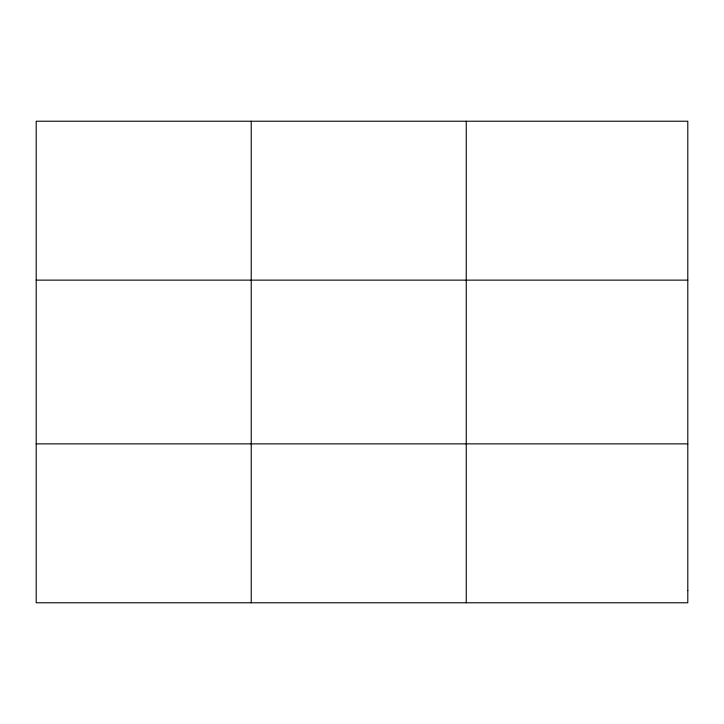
<?xml version="1.0" encoding="UTF-8"?>
<svg xmlns="http://www.w3.org/2000/svg" width="724" height="724" viewBox="0 0 724 724"><rect width="100%" height="100%" fill="white"/><g stroke="black" fill="none" stroke-linecap="round" stroke-linejoin="round"><path stroke-width="1.09" d="M251.228 121.225L251.228 602.775M466.256 121.225L466.256 602.775M36.2 280.134L687.8 280.134M36.2 443.866L687.8 443.866M687.8 590.558L687.8 602.775L36.2 602.775L36.2 121.225L687.8 121.225L687.8 590.558"/></g></svg>
